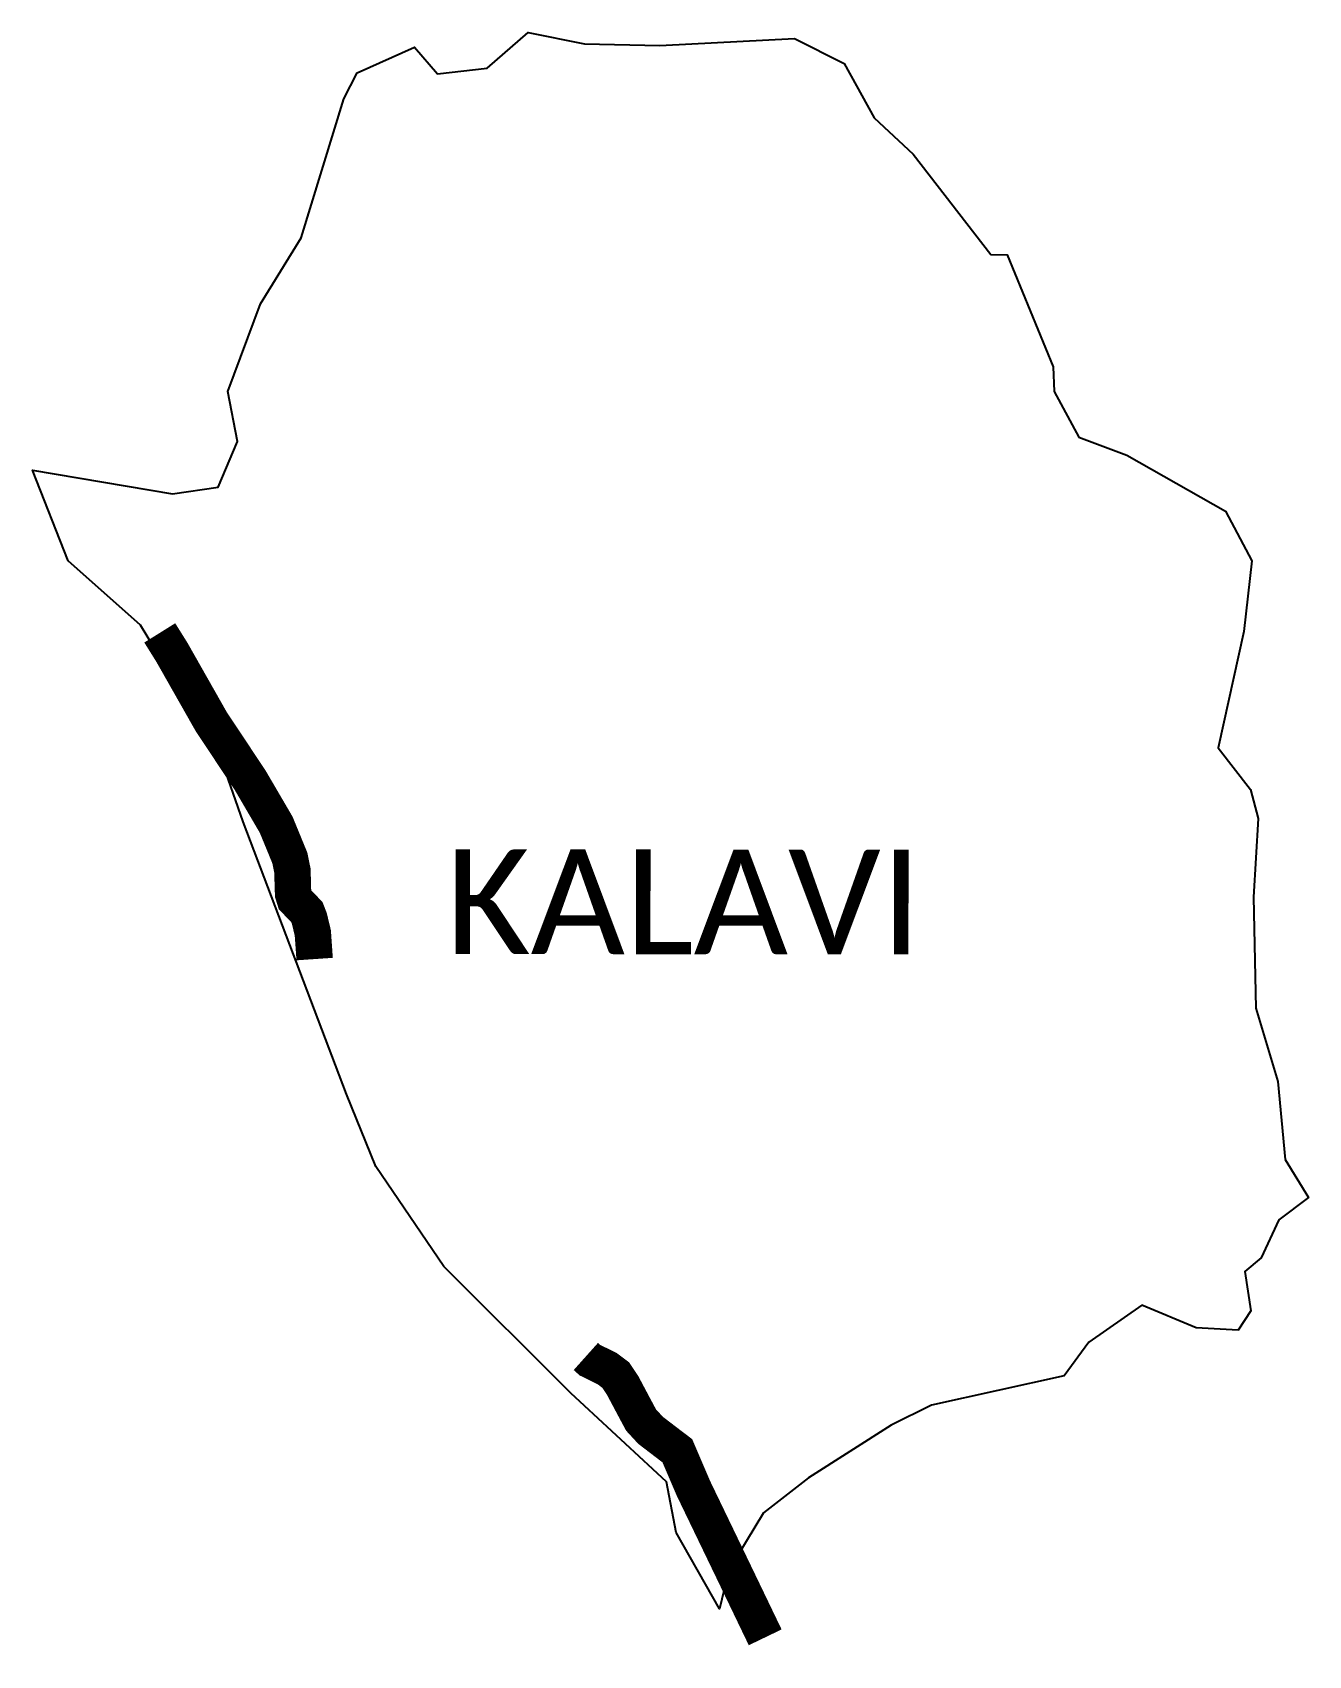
# Model space of a CAD drawing. Header units: metres. Extents: x 348792 to 350543, y 1757836 to 1760063.
import ezdxf

# ---------------------------------------------------------------- set-up
doc = ezdxf.new("R2010")
doc.units = ezdxf.units.M
for name, color, linetype in [('UNPROTECTED', 130, 'Continuous'), ('village', 3, 'Continuous'), ('VILLAGE NAME', 250, 'Continuous')]:
    doc.layers.add(name, color=color, linetype=linetype)
doc.styles.get("Standard").update_dxf_attribs({"font": 'simplex.shx'})

msp = doc.modelspace()

# ---------------------------------------------------------------- linework, layer by layer
at = {"layer": 'UNPROTECTED', "const_width": 50, "flags": 128}
for points in [[(348966.5, 1759239.5), (348983.3, 1759212.6), (349037.3, 1759117.4), (349090.4, 1759037.5), (349126.2, 1758976.3), (349145, 1758930.6), (349148.6, 1758912.8), (349149.1, 1758890.5), (349149.5, 1758881.2), (349152, 1758873.2), (349159.6, 1758865.5), (349168.3, 1758856.5), (349171.7, 1758847.7), (349176.5, 1758827.8), (349178.3, 1758802.2), (349179, 1758791.9)], [(349551.1, 1758246.6), (349556.8, 1758241.5), (349566.2, 1758236.9), (349580.4, 1758229.9), (349592.2, 1758221), (349601.4, 1758207.2), (349618.2, 1758175.6), (349626.9, 1758159.4), (349640, 1758145.2), (349668.9, 1758123.1), (349676.6, 1758117.3), (349682.8, 1758102.8), (349698.9, 1758065.3), (349765.4, 1757927.3), (349788.1, 1757880.1), (349797.2, 1757861.2)]]:
    msp.add_lwpolyline(points, dxfattribs=at)
at = {"layer": 'village', "flags": 128}
msp.add_lwpolyline([(349652.8, 1760045.3), (349837.5, 1760055.2)], dxfattribs=at)
at = {"layer": 'village'}
for points in [[(350470.6, 1758724.6, 0), (350500.4, 1758624, 0), (350510.6, 1758517.1, 0), (350542.7, 1758464.6, 0), (350502, 1758434.3, 0), (350477.5, 1758382.1, 0), (350455.3, 1758363.4, 0), (350463.5, 1758309.2, 0), (350446.3, 1758282.7, 0), (350388.5, 1758285.8, 0), (350314, 1758317.1, 0), (350241.3, 1758266.1, 0), (350207.2, 1758220.1, 0), (350025.2, 1758179.8, 0), (349969.9, 1758152.3, 0), (349856.7, 1758080, 0), (349794.8, 1758032.2, 0), (349747.4, 1757953.4, 0), (349734.7, 1757900.5, 0), (349675.2, 1758005, 0), (349662, 1758074.7, 0), (349530.6, 1758196.4, 0), (349356.1, 1758369.9, 0), (349263.1, 1758507.5, 0), (349222.5, 1758606.7, 0), (349081.1, 1758980.4, 0), (349050.4, 1759067.9, 0), (348939.9, 1759250.1, 0), (348840.7, 1759338.4, 0), (348791.8, 1759462.7, 0), (348983.8, 1759430.5, 0), (349046.7, 1759439.3, 0), (349073, 1759502.1, 0), (349059.7, 1759570.5, 0), (349104.5, 1759691.1, 0), (349160.3, 1759781.7, 0), (349219.2, 1759972.2, 0), (349237.5, 1760007.9, 0), (349315.8, 1760043.3, 0), (349347.4, 1760006.5, 0), (349415.9, 1760014.3, 0), (349472.1, 1760063.4, 0), (349549.1, 1760047.6, 0), (349652.8, 1760045.3, 0)], [(349837.5, 1760055.2, 0), (349905.7, 1760020.7, 0), (349946.8, 1759946.2, 0), (350000, 1759896.3, 0), (350106.6, 1759758.6, 0), (350129.4, 1759758.1, 0), (350192.3, 1759604.7, 0), (350193.6, 1759570.6, 0), (350227.6, 1759508.2, 0), (350293.2, 1759483.5, 0), (350428.6, 1759406.3, 0), (350464.9, 1759338.3, 0), (350453.9, 1759241.4, 0), (350418.7, 1759081.7, 0), (350463.1, 1759024.6, 0), (350473.8, 1758984.6, 0), (350467.4, 1758876.7, 0), (350470.6, 1758724.6, 0)]]:
    msp.add_polyline3d(points, dxfattribs=at)

# ---------------------------------------------------------------- texts
at = {"layer": 'VILLAGE NAME', "color": 7, "insert": (349358.9, 1758942.4), "char_height": 143.7, "attachment_point": 1, "rotation": 359.9793}
msp.add_mtext_dynamic_manual_height_columns('{\\fCalibri|b0|i0|c0|p34;KALAVI}', width=1418, gutter_width=718.5, heights=[0], dxfattribs=at)

doc.saveas('drawing.dxf')
